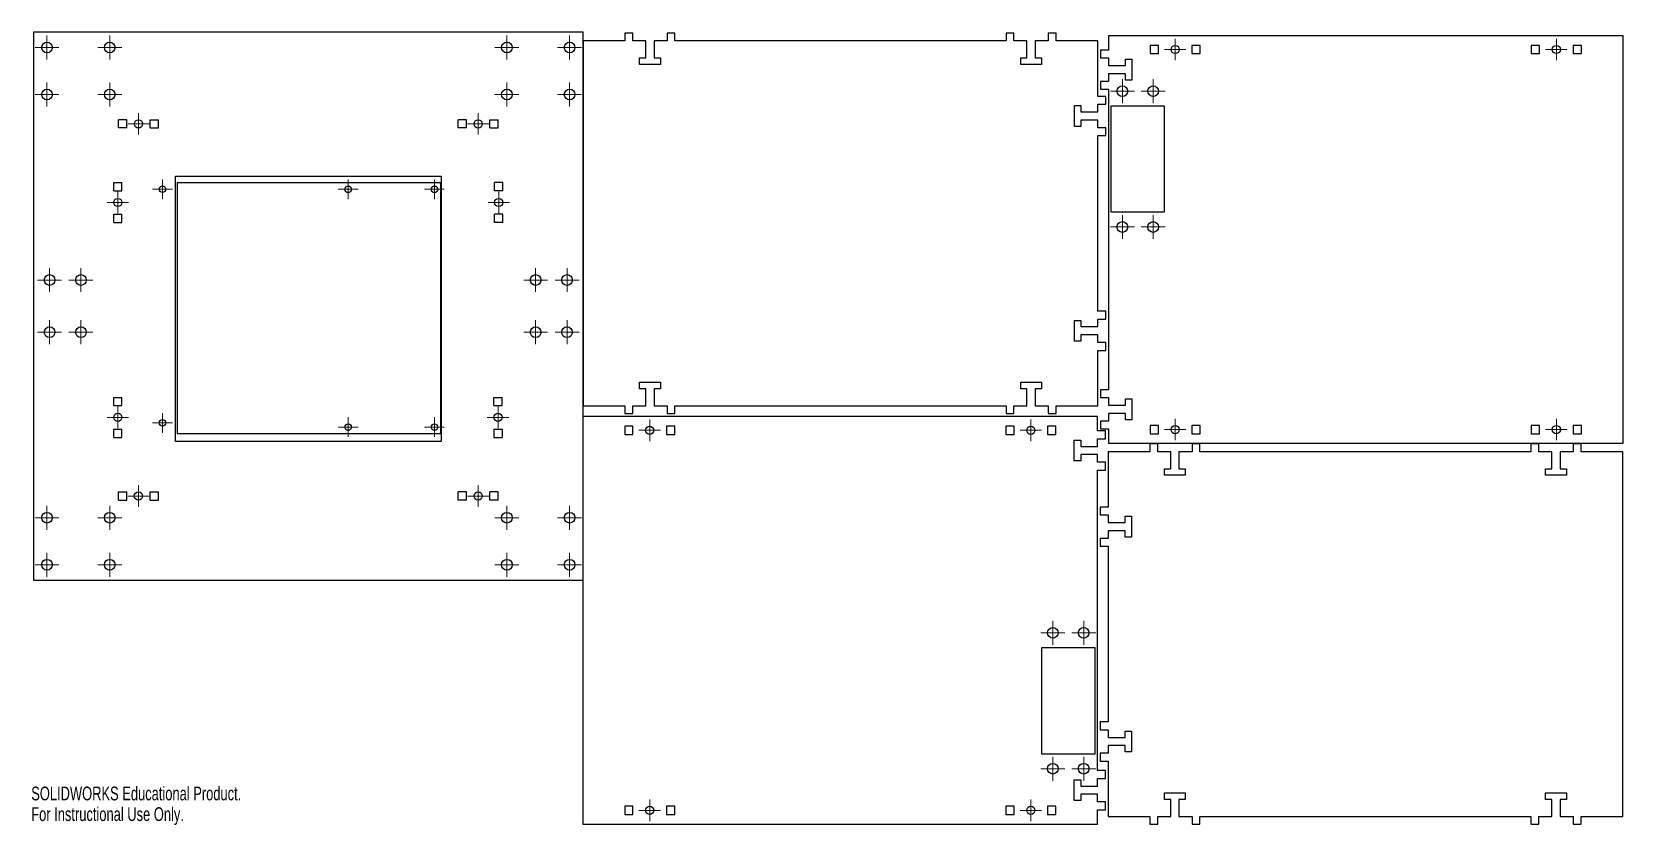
# Model space of a CAD drawing. Header units: millimetres. Extents: x 0 to 609, y 0 to 304.
import ezdxf

# ---------------------------------------------------------------- set-up
doc = ezdxf.new("R2010")
doc.units = ezdxf.units.MM
doc.styles.add('SLDTEXTSTYLE0', font='TXT', dxfattribs={"width": 0.7})

# ---------------------------------------------------------------- blocks, each defined once
blk = doc.blocks.new('SW_CENTERMARKSYMBOL_0')
at = {"color": 0, "linetype": 'Continuous', "lineweight": 18}
for p, q in [((-2.54, 0), (-3.79, 0)), ((0, 0), (-2.54, 0)), ((0, 2.54), (0, 3.79)), ((0, 0), (0, 2.54)), ((0, 0), (0, -2.54)), ((0, 0), (2.54, 0)), ((2.54, 0), (3.79, 0)), ((0, -2.54), (0, -3.79))]:
    blk.add_line(p, q, dxfattribs=at)
blk = doc.blocks.new('SW_CENTERMARKSYMBOL_1')
at = {"color": 0, "linetype": 'Continuous', "lineweight": 18}
for p, q in [((-2.54, 0), (-3.79, 0)), ((0, 0), (-2.54, 0)), ((0, 2.54), (0, 3.79)), ((0, 0), (0, 2.54)), ((0, 0), (0, -2.54)), ((0, 0), (2.54, 0)), ((2.54, 0), (3.79, 0)), ((0, -2.54), (0, -3.79))]:
    blk.add_line(p, q, dxfattribs=at)
blk = doc.blocks.new('SW_CENTERMARKSYMBOL_2')
at = {"color": 0, "linetype": 'Continuous', "lineweight": 18}
for p, q in [((-2.54, 0), (-3.79, 0)), ((0, 0), (-2.54, 0)), ((0, 2.54), (0, 3.79)), ((0, 0), (0, 2.54)), ((0, 0), (0, -2.54)), ((0, 0), (2.54, 0)), ((2.54, 0), (3.79, 0)), ((0, -2.54), (0, -3.79))]:
    blk.add_line(p, q, dxfattribs=at)
blk = doc.blocks.new('SW_CENTERMARKSYMBOL_3')
at = {"color": 0, "linetype": 'Continuous', "lineweight": 18}
for p, q in [((-2.54, 0), (-3.79, 0)), ((0, 0), (-2.54, 0)), ((0, 2.54), (0, 3.79)), ((0, 0), (0, 2.54)), ((0, 0), (0, -2.54)), ((0, 0), (2.54, 0)), ((2.54, 0), (3.79, 0)), ((0, -2.54), (0, -3.79))]:
    blk.add_line(p, q, dxfattribs=at)
blk = doc.blocks.new('SW_CENTERMARKSYMBOL_4')
at = {"color": 0, "linetype": 'Continuous', "lineweight": 18}
for p, q in [((-2.54, 0), (-3.79, 0)), ((0, 0), (-2.54, 0)), ((0, 2.54), (0, 3.79)), ((0, 0), (0, 2.54)), ((0, 0), (0, -2.54)), ((0, 0), (2.54, 0)), ((2.54, 0), (3.79, 0)), ((0, -2.54), (0, -3.79))]:
    blk.add_line(p, q, dxfattribs=at)
blk = doc.blocks.new('SW_CENTERMARKSYMBOL_5')
at = {"color": 0, "linetype": 'Continuous', "lineweight": 18}
for p, q in [((-2.54, 0), (-3.79, 0)), ((0, 0), (-2.54, 0)), ((0, 2.54), (0, 3.79)), ((0, 0), (0, 2.54)), ((0, 0), (0, -2.54)), ((0, 0), (2.54, 0)), ((2.54, 0), (3.79, 0)), ((0, -2.54), (0, -3.79))]:
    blk.add_line(p, q, dxfattribs=at)
blk = doc.blocks.new('SW_CENTERMARKSYMBOL_6')
at = {"color": 0, "linetype": 'Continuous', "lineweight": 18}
for p, q in [((-2.54, 0), (-3.79, 0)), ((0, 0), (-2.54, 0)), ((0, 2.54), (0, 3.79)), ((0, 0), (0, 2.54)), ((0, 0), (0, -2.54)), ((0, 0), (2.54, 0)), ((2.54, 0), (3.79, 0)), ((0, -2.54), (0, -3.79))]:
    blk.add_line(p, q, dxfattribs=at)
blk = doc.blocks.new('SW_CENTERMARKSYMBOL_7')
at = {"color": 0, "linetype": 'Continuous', "lineweight": 18}
for p, q in [((-2.54, 0), (-3.79, 0)), ((0, 0), (-2.54, 0)), ((0, 2.54), (0, 3.79)), ((0, 0), (0, 2.54)), ((0, 0), (0, -2.54)), ((0, 0), (2.54, 0)), ((2.54, 0), (3.79, 0)), ((0, -2.54), (0, -3.79))]:
    blk.add_line(p, q, dxfattribs=at)
blk = doc.blocks.new('SW_CENTERMARKSYMBOL_8')
at = {"color": 0, "linetype": 'Continuous', "lineweight": 18}
for p, q in [((-2.54, 0), (-4.59, 0)), ((0, 0), (-2.54, 0)), ((0, 2.54), (0, 4.59)), ((0, 0), (0, 2.54)), ((0, 0), (0, -2.54)), ((0, 0), (2.54, 0)), ((2.54, 0), (4.59, 0)), ((0, -2.54), (0, -4.59))]:
    blk.add_line(p, q, dxfattribs=at)
blk = doc.blocks.new('SW_CENTERMARKSYMBOL_9')
at = {"color": 0, "linetype": 'Continuous', "lineweight": 18}
for p, q in [((-2.54, 0), (-3.79, 0)), ((0, 0), (-2.54, 0)), ((0, 2.54), (0, 3.79)), ((0, 0), (0, 2.54)), ((0, 0), (0, -2.54)), ((0, 0), (2.54, 0)), ((2.54, 0), (3.79, 0)), ((0, -2.54), (0, -3.79))]:
    blk.add_line(p, q, dxfattribs=at)
blk = doc.blocks.new('SW_CENTERMARKSYMBOL_10')
at = {"color": 0, "linetype": 'Continuous', "lineweight": 18}
for p, q in [((-2.54, 0), (-3.79, 0)), ((0, 0), (-2.54, 0)), ((0, 2.54), (0, 3.79)), ((0, 0), (0, 2.54)), ((0, 0), (0, -2.54)), ((0, 0), (2.54, 0)), ((2.54, 0), (3.79, 0)), ((0, -2.54), (0, -3.79))]:
    blk.add_line(p, q, dxfattribs=at)
blk = doc.blocks.new('SW_CENTERMARKSYMBOL_11')
at = {"color": 0, "linetype": 'Continuous', "lineweight": 18}
for p, q in [((-2.54, 0), (-4.115, 0)), ((0, 0), (-2.54, 0)), ((0, 2.54), (0, 4.115)), ((0, 0), (0, 2.54)), ((0, 0), (0, -2.54)), ((0, 0), (2.54, 0)), ((2.54, 0), (4.115, 0)), ((0, -2.54), (0, -4.115))]:
    blk.add_line(p, q, dxfattribs=at)
blk = doc.blocks.new('SW_CENTERMARKSYMBOL_12')
at = {"color": 0, "linetype": 'Continuous', "lineweight": 18}
for p, q in [((-2.54, 0), (-4.115, 0)), ((0, 0), (-2.54, 0)), ((0, 2.54), (0, 4.115)), ((0, 0), (0, 2.54)), ((0, 0), (0, -2.54)), ((0, 0), (2.54, 0)), ((2.54, 0), (4.115, 0)), ((0, -2.54), (0, -4.115))]:
    blk.add_line(p, q, dxfattribs=at)
blk = doc.blocks.new('SW_CENTERMARKSYMBOL_13')
at = {"color": 0, "linetype": 'Continuous', "lineweight": 18}
for p, q in [((-2.54, 0), (-4.59, 0)), ((0, 0), (-2.54, 0)), ((0, 2.54), (0, 4.59)), ((0, 0), (0, 2.54)), ((0, 0), (0, -2.54)), ((0, 0), (2.54, 0)), ((2.54, 0), (4.59, 0)), ((0, -2.54), (0, -4.59))]:
    blk.add_line(p, q, dxfattribs=at)
blk = doc.blocks.new('SW_CENTERMARKSYMBOL_14')
at = {"color": 0, "linetype": 'Continuous', "lineweight": 18}
for p, q in [((-2.54, 0), (-4.115, 0)), ((0, 0), (-2.54, 0)), ((0, 2.54), (0, 4.115)), ((0, 0), (0, 2.54)), ((0, 0), (0, -2.54)), ((0, 0), (2.54, 0)), ((2.54, 0), (4.115, 0)), ((0, -2.54), (0, -4.115))]:
    blk.add_line(p, q, dxfattribs=at)
blk = doc.blocks.new('SW_CENTERMARKSYMBOL_15')
at = {"color": 0, "linetype": 'Continuous', "lineweight": 18}
for p, q in [((-2.54, 0), (-4.59, 0)), ((0, 0), (-2.54, 0)), ((0, 2.54), (0, 4.59)), ((0, 0), (0, 2.54)), ((0, 0), (0, -2.54)), ((0, 0), (2.54, 0)), ((2.54, 0), (4.59, 0)), ((0, -2.54), (0, -4.59))]:
    blk.add_line(p, q, dxfattribs=at)
blk = doc.blocks.new('SW_CENTERMARKSYMBOL_16')
at = {"color": 0, "linetype": 'Continuous', "lineweight": 18}
for p, q in [((-2.54, 0), (-4.59, 0)), ((0, 0), (-2.54, 0)), ((0, 2.54), (0, 4.59)), ((0, 0), (0, 2.54)), ((0, 0), (0, -2.54)), ((0, 0), (2.54, 0)), ((2.54, 0), (4.59, 0)), ((0, -2.54), (0, -4.59))]:
    blk.add_line(p, q, dxfattribs=at)
blk = doc.blocks.new('SW_CENTERMARKSYMBOL_17')
at = {"color": 0, "linetype": 'Continuous', "lineweight": 18}
for p, q in [((-2.54, 0), (-4.59, 0)), ((0, 0), (-2.54, 0)), ((0, 2.54), (0, 4.59)), ((0, 0), (0, 2.54)), ((0, 0), (0, -2.54)), ((0, 0), (2.54, 0)), ((2.54, 0), (4.59, 0)), ((0, -2.54), (0, -4.59))]:
    blk.add_line(p, q, dxfattribs=at)
blk = doc.blocks.new('SW_CENTERMARKSYMBOL_18')
at = {"color": 0, "linetype": 'Continuous', "lineweight": 18}
for p, q in [((-2.54, 0), (-4.115, 0)), ((0, 0), (-2.54, 0)), ((0, 2.54), (0, 4.115)), ((0, 0), (0, 2.54)), ((0, 0), (0, -2.54)), ((0, 0), (2.54, 0)), ((2.54, 0), (4.115, 0)), ((0, -2.54), (0, -4.115))]:
    blk.add_line(p, q, dxfattribs=at)
blk = doc.blocks.new('SW_CENTERMARKSYMBOL_19')
at = {"color": 0, "linetype": 'Continuous', "lineweight": 18}
for p, q in [((-2.54, 0), (-4.59, 0)), ((0, 0), (-2.54, 0)), ((0, 2.54), (0, 4.59)), ((0, 0), (0, 2.54)), ((0, 0), (0, -2.54)), ((0, 0), (2.54, 0)), ((2.54, 0), (4.59, 0)), ((0, -2.54), (0, -4.59))]:
    blk.add_line(p, q, dxfattribs=at)
blk = doc.blocks.new('SW_CENTERMARKSYMBOL_20')
at = {"color": 0, "linetype": 'Continuous', "lineweight": 18}
for p, q in [((-2.54, 0), (-4.59, 0)), ((0, 0), (-2.54, 0)), ((0, 2.54), (0, 4.59)), ((0, 0), (0, 2.54)), ((0, 0), (0, -2.54)), ((0, 0), (2.54, 0)), ((2.54, 0), (4.59, 0)), ((0, -2.54), (0, -4.59))]:
    blk.add_line(p, q, dxfattribs=at)
blk = doc.blocks.new('SW_CENTERMARKSYMBOL_21')
at = {"color": 0, "linetype": 'Continuous', "lineweight": 18}
for p, q in [((-2.54, 0), (-4.59, 0)), ((0, 0), (-2.54, 0)), ((0, 2.54), (0, 4.59)), ((0, 0), (0, 2.54)), ((0, 0), (0, -2.54)), ((0, 0), (2.54, 0)), ((2.54, 0), (4.59, 0)), ((0, -2.54), (0, -4.59))]:
    blk.add_line(p, q, dxfattribs=at)
blk = doc.blocks.new('SW_CENTERMARKSYMBOL_22')
at = {"color": 0, "linetype": 'Continuous', "lineweight": 18}
for p, q in [((-2.54, 0), (-4.59, 0)), ((0, 0), (-2.54, 0)), ((0, 2.54), (0, 4.59)), ((0, 0), (0, 2.54)), ((0, 0), (0, -2.54)), ((0, 0), (2.54, 0)), ((2.54, 0), (4.59, 0)), ((0, -2.54), (0, -4.59))]:
    blk.add_line(p, q, dxfattribs=at)
blk = doc.blocks.new('SW_CENTERMARKSYMBOL_23')
at = {"color": 0, "linetype": 'Continuous', "lineweight": 18}
for p, q in [((-2.54, 0), (-4.59, 0)), ((0, 0), (-2.54, 0)), ((0, 2.54), (0, 4.59)), ((0, 0), (0, 2.54)), ((0, 0), (0, -2.54)), ((0, 0), (2.54, 0)), ((2.54, 0), (4.59, 0)), ((0, -2.54), (0, -4.59))]:
    blk.add_line(p, q, dxfattribs=at)
blk = doc.blocks.new('SW_CENTERMARKSYMBOL_24')
at = {"color": 0, "linetype": 'Continuous', "lineweight": 18}
for p, q in [((-2.54, 0), (-4.59, 0)), ((0, 0), (-2.54, 0)), ((0, 2.54), (0, 4.59)), ((0, 0), (0, 2.54)), ((0, 0), (0, -2.54)), ((0, 0), (2.54, 0)), ((2.54, 0), (4.59, 0)), ((0, -2.54), (0, -4.59))]:
    blk.add_line(p, q, dxfattribs=at)
blk = doc.blocks.new('SW_CENTERMARKSYMBOL_25')
at = {"color": 0, "linetype": 'Continuous', "lineweight": 18}
for p, q in [((-2.54, 0), (-4.115, 0)), ((0, 0), (-2.54, 0)), ((0, 2.54), (0, 4.115)), ((0, 0), (0, 2.54)), ((0, 0), (0, -2.54)), ((0, 0), (2.54, 0)), ((2.54, 0), (4.115, 0)), ((0, -2.54), (0, -4.115))]:
    blk.add_line(p, q, dxfattribs=at)
blk = doc.blocks.new('SW_CENTERMARKSYMBOL_26')
at = {"color": 0, "linetype": 'Continuous', "lineweight": 18}
for p, q in [((-2.54, 0), (-4.59, 0)), ((0, 0), (-2.54, 0)), ((0, 2.54), (0, 4.59)), ((0, 0), (0, 2.54)), ((0, 0), (0, -2.54)), ((0, 0), (2.54, 0)), ((2.54, 0), (4.59, 0)), ((0, -2.54), (0, -4.59))]:
    blk.add_line(p, q, dxfattribs=at)
blk = doc.blocks.new('SW_CENTERMARKSYMBOL_27')
at = {"color": 0, "linetype": 'Continuous', "lineweight": 18}
for p, q in [((-2.54, 0), (-4.59, 0)), ((0, 0), (-2.54, 0)), ((0, 2.54), (0, 4.59)), ((0, 0), (0, 2.54)), ((0, 0), (0, -2.54)), ((0, 0), (2.54, 0)), ((2.54, 0), (4.59, 0)), ((0, -2.54), (0, -4.59))]:
    blk.add_line(p, q, dxfattribs=at)
blk = doc.blocks.new('SW_CENTERMARKSYMBOL_28')
at = {"color": 0, "linetype": 'Continuous', "lineweight": 18}
for p, q in [((-2.54, 0), (-4.115, 0)), ((0, 0), (-2.54, 0)), ((0, 2.54), (0, 4.115)), ((0, 0), (0, 2.54)), ((0, 0), (0, -2.54)), ((0, 0), (2.54, 0)), ((2.54, 0), (4.115, 0)), ((0, -2.54), (0, -4.115))]:
    blk.add_line(p, q, dxfattribs=at)
blk = doc.blocks.new('SW_CENTERMARKSYMBOL_29')
at = {"color": 0, "linetype": 'Continuous', "lineweight": 18}
for p, q in [((-2.54, 0), (-4.59, 0)), ((0, 0), (-2.54, 0)), ((0, 2.54), (0, 4.59)), ((0, 0), (0, 2.54)), ((0, 0), (0, -2.54)), ((0, 0), (2.54, 0)), ((2.54, 0), (4.59, 0)), ((0, -2.54), (0, -4.59))]:
    blk.add_line(p, q, dxfattribs=at)
blk = doc.blocks.new('SW_CENTERMARKSYMBOL_30')
at = {"color": 0, "linetype": 'Continuous', "lineweight": 18}
for p, q in [((-2.54, 0), (-4.59, 0)), ((0, 0), (-2.54, 0)), ((0, 2.54), (0, 4.59)), ((0, 0), (0, 2.54)), ((0, 0), (0, -2.54)), ((0, 0), (2.54, 0)), ((2.54, 0), (4.59, 0)), ((0, -2.54), (0, -4.59))]:
    blk.add_line(p, q, dxfattribs=at)
blk = doc.blocks.new('SW_CENTERMARKSYMBOL_31')
at = {"color": 0, "linetype": 'Continuous', "lineweight": 18}
for p, q in [((-2.54, 0), (-4.59, 0)), ((0, 0), (-2.54, 0)), ((0, 2.54), (0, 4.59)), ((0, 0), (0, 2.54)), ((0, 0), (0, -2.54)), ((0, 0), (2.54, 0)), ((2.54, 0), (4.59, 0)), ((0, -2.54), (0, -4.59))]:
    blk.add_line(p, q, dxfattribs=at)
blk = doc.blocks.new('SW_CENTERMARKSYMBOL_32')
at = {"color": 0, "linetype": 'Continuous', "lineweight": 18}
for p, q in [((-2.54, 0), (-4.59, 0)), ((0, 0), (-2.54, 0)), ((0, 2.54), (0, 4.59)), ((0, 0), (0, 2.54)), ((0, 0), (0, -2.54)), ((0, 0), (2.54, 0)), ((2.54, 0), (4.59, 0)), ((0, -2.54), (0, -4.59))]:
    blk.add_line(p, q, dxfattribs=at)
blk = doc.blocks.new('SW_CENTERMARKSYMBOL_33')
at = {"color": 0, "linetype": 'Continuous', "lineweight": 18}
for p, q in [((-2.54, 0), (-4.115, 0)), ((0, 0), (-2.54, 0)), ((0, 2.54), (0, 4.115)), ((0, 0), (0, 2.54)), ((0, 0), (0, -2.54)), ((0, 0), (2.54, 0)), ((2.54, 0), (4.115, 0)), ((0, -2.54), (0, -4.115))]:
    blk.add_line(p, q, dxfattribs=at)
blk = doc.blocks.new('SW_CENTERMARKSYMBOL_34')
at = {"color": 0, "linetype": 'Continuous', "lineweight": 18}
for p, q in [((-2.54, 0), (-4.115, 0)), ((0, 0), (-2.54, 0)), ((0, 2.54), (0, 4.115)), ((0, 0), (0, 2.54)), ((0, 0), (0, -2.54)), ((0, 0), (2.54, 0)), ((2.54, 0), (4.115, 0)), ((0, -2.54), (0, -4.115))]:
    blk.add_line(p, q, dxfattribs=at)
blk = doc.blocks.new('SW_CENTERMARKSYMBOL_35')
at = {"color": 0, "linetype": 'Continuous', "lineweight": 18}
for p, q in [((-2.54, 0), (-4.59, 0)), ((0, 0), (-2.54, 0)), ((0, 2.54), (0, 4.59)), ((0, 0), (0, 2.54)), ((0, 0), (0, -2.54)), ((0, 0), (2.54, 0)), ((2.54, 0), (4.59, 0)), ((0, -2.54), (0, -4.59))]:
    blk.add_line(p, q, dxfattribs=at)
blk = doc.blocks.new('SW_CENTERMARKSYMBOL_36')
at = {"color": 0, "linetype": 'Continuous', "lineweight": 18}
for p, q in [((-2.54, 0), (-4.59, 0)), ((0, 0), (-2.54, 0)), ((0, 2.54), (0, 4.59)), ((0, 0), (0, 2.54)), ((0, 0), (0, -2.54)), ((0, 0), (2.54, 0)), ((2.54, 0), (4.59, 0)), ((0, -2.54), (0, -4.59))]:
    blk.add_line(p, q, dxfattribs=at)
blk = doc.blocks.new('SW_CENTERMARKSYMBOL_37')
at = {"color": 0, "linetype": 'Continuous', "lineweight": 18}
for p, q in [((-2.54, 0), (-4.59, 0)), ((0, 0), (-2.54, 0)), ((0, 2.54), (0, 4.59)), ((0, 0), (0, 2.54)), ((0, 0), (0, -2.54)), ((0, 0), (2.54, 0)), ((2.54, 0), (4.59, 0)), ((0, -2.54), (0, -4.59))]:
    blk.add_line(p, q, dxfattribs=at)
blk = doc.blocks.new('SW_CENTERMARKSYMBOL_38')
at = {"color": 0, "linetype": 'Continuous', "lineweight": 18}
for p, q in [((-2.54, 0), (-4.59, 0)), ((0, 0), (-2.54, 0)), ((0, 2.54), (0, 4.59)), ((0, 0), (0, 2.54)), ((0, 0), (0, -2.54)), ((0, 0), (2.54, 0)), ((2.54, 0), (4.59, 0)), ((0, -2.54), (0, -4.59))]:
    blk.add_line(p, q, dxfattribs=at)
blk = doc.blocks.new('SW_CENTERMARKSYMBOL_39')
at = {"color": 0, "linetype": 'Continuous', "lineweight": 18}
for p, q in [((-2.54, 0), (-4.59, 0)), ((0, 0), (-2.54, 0)), ((0, 2.54), (0, 4.59)), ((0, 0), (0, 2.54)), ((0, 0), (0, -2.54)), ((0, 0), (2.54, 0)), ((2.54, 0), (4.59, 0)), ((0, -2.54), (0, -4.59))]:
    blk.add_line(p, q, dxfattribs=at)
blk = doc.blocks.new('SW_CENTERMARKSYMBOL_40')
at = {"color": 0, "linetype": 'Continuous', "lineweight": 18}
for p, q in [((-2.54, 0), (-4.59, 0)), ((0, 0), (-2.54, 0)), ((0, 2.54), (0, 4.59)), ((0, 0), (0, 2.54)), ((0, 0), (0, -2.54)), ((0, 0), (2.54, 0)), ((2.54, 0), (4.59, 0)), ((0, -2.54), (0, -4.59))]:
    blk.add_line(p, q, dxfattribs=at)
blk = doc.blocks.new('SW_CENTERMARKSYMBOL_41')
at = {"color": 0, "linetype": 'Continuous', "lineweight": 18}
for p, q in [((-2.54, 0), (-4.59, 0)), ((0, 0), (-2.54, 0)), ((0, 2.54), (0, 4.59)), ((0, 0), (0, 2.54)), ((0, 0), (0, -2.54)), ((0, 0), (2.54, 0)), ((2.54, 0), (4.59, 0)), ((0, -2.54), (0, -4.59))]:
    blk.add_line(p, q, dxfattribs=at)
blk = doc.blocks.new('SW_CENTERMARKSYMBOL_42')
at = {"color": 0, "linetype": 'Continuous', "lineweight": 18}
for p, q in [((-2.54, 0), (-4.115, 0)), ((0, 0), (-2.54, 0)), ((0, 2.54), (0, 4.115)), ((0, 0), (0, 2.54)), ((0, 0), (0, -2.54)), ((0, 0), (2.54, 0)), ((2.54, 0), (4.115, 0)), ((0, -2.54), (0, -4.115))]:
    blk.add_line(p, q, dxfattribs=at)
blk = doc.blocks.new('SW_CENTERMARKSYMBOL_43')
at = {"color": 0, "linetype": 'Continuous', "lineweight": 18}
for p, q in [((-2.54, 0), (-4.115, 0)), ((0, 0), (-2.54, 0)), ((0, 2.54), (0, 4.115)), ((0, 0), (0, 2.54)), ((0, 0), (0, -2.54)), ((0, 0), (2.54, 0)), ((2.54, 0), (4.115, 0)), ((0, -2.54), (0, -4.115))]:
    blk.add_line(p, q, dxfattribs=at)
blk = doc.blocks.new('SW_CENTERMARKSYMBOL_44')
at = {"color": 0, "linetype": 'Continuous', "lineweight": 18}
for p, q in [((-2.54, 0), (-4.59, 0)), ((0, 0), (-2.54, 0)), ((0, 2.54), (0, 4.59)), ((0, 0), (0, 2.54)), ((0, 0), (0, -2.54)), ((0, 0), (2.54, 0)), ((2.54, 0), (4.59, 0)), ((0, -2.54), (0, -4.59))]:
    blk.add_line(p, q, dxfattribs=at)
blk = doc.blocks.new('SW_CENTERMARKSYMBOL_45')
at = {"color": 0, "linetype": 'Continuous', "lineweight": 18}
for p, q in [((-2.54, 0), (-4.59, 0)), ((0, 0), (-2.54, 0)), ((0, 2.54), (0, 4.59)), ((0, 0), (0, 2.54)), ((0, 0), (0, -2.54)), ((0, 0), (2.54, 0)), ((2.54, 0), (4.59, 0)), ((0, -2.54), (0, -4.59))]:
    blk.add_line(p, q, dxfattribs=at)
blk = doc.blocks.new('SW_CENTERMARKSYMBOL_46')
at = {"color": 0, "linetype": 'Continuous', "lineweight": 18}
for p, q in [((-2.54, 0), (-4.59, 0)), ((0, 0), (-2.54, 0)), ((0, 2.54), (0, 4.59)), ((0, 0), (0, 2.54)), ((0, 0), (0, -2.54)), ((0, 0), (2.54, 0)), ((2.54, 0), (4.59, 0)), ((0, -2.54), (0, -4.59))]:
    blk.add_line(p, q, dxfattribs=at)
blk = doc.blocks.new('SW_CENTERMARKSYMBOL_47')
at = {"color": 0, "linetype": 'Continuous', "lineweight": 18}
for p, q in [((-2.54, 0), (-4.59, 0)), ((0, 0), (-2.54, 0)), ((0, 2.54), (0, 4.59)), ((0, 0), (0, 2.54)), ((0, 0), (0, -2.54)), ((0, 0), (2.54, 0)), ((2.54, 0), (4.59, 0)), ((0, -2.54), (0, -4.59))]:
    blk.add_line(p, q, dxfattribs=at)
blk = doc.blocks.new('SW_CENTERMARKSYMBOL_48')
at = {"color": 0, "linetype": 'Continuous', "lineweight": 18}
for p, q in [((-2.54, 0), (-4.115, 0)), ((0, 0), (-2.54, 0)), ((0, 2.54), (0, 4.115)), ((0, 0), (0, 2.54)), ((0, 0), (0, -2.54)), ((0, 0), (2.54, 0)), ((2.54, 0), (4.115, 0)), ((0, -2.54), (0, -4.115))]:
    blk.add_line(p, q, dxfattribs=at)
blk = doc.blocks.new('SW_CENTERMARKSYMBOL_49')
at = {"color": 0, "linetype": 'Continuous', "lineweight": 18}
for p, q in [((-2.54, 0), (-4.115, 0)), ((0, 0), (-2.54, 0)), ((0, 2.54), (0, 4.115)), ((0, 0), (0, 2.54)), ((0, 0), (0, -2.54)), ((0, 0), (2.54, 0)), ((2.54, 0), (4.115, 0)), ((0, -2.54), (0, -4.115))]:
    blk.add_line(p, q, dxfattribs=at)
blk = doc.blocks.new('SW_CENTERMARKSYMBOL_50')
at = {"color": 0, "linetype": 'Continuous', "lineweight": 18}
for p, q in [((-2.54, 0), (-4.115, 0)), ((0, 0), (-2.54, 0)), ((0, 2.54), (0, 4.115)), ((0, 0), (0, 2.54)), ((0, 0), (2.54, 0)), ((0, 0), (0, -2.54)), ((2.54, 0), (4.115, 0)), ((0, -2.54), (0, -4.115))]:
    blk.add_line(p, q, dxfattribs=at)
blk = doc.blocks.new('SW_CENTERMARKSYMBOL_51')
at = {"color": 0, "linetype": 'Continuous', "lineweight": 18}
for p, q in [((-2.54, 0), (-4.115, 0)), ((0, 0), (-2.54, 0)), ((0, 2.54), (0, 4.115)), ((0, 0), (0, 2.54)), ((0, 0), (2.54, 0)), ((0, 0), (0, -2.54)), ((2.54, 0), (4.115, 0)), ((0, -2.54), (0, -4.115))]:
    blk.add_line(p, q, dxfattribs=at)
blk = doc.blocks.new('SW_CENTERMARKSYMBOL_52')
at = {"color": 0, "linetype": 'Continuous', "lineweight": 18}
for p, q in [((-2.54, 0), (-4.59, 0)), ((0, 0), (-2.54, 0)), ((0, 2.54), (0, 4.59)), ((0, 0), (0, 2.54)), ((0, 0), (2.54, 0)), ((0, 0), (0, -2.54)), ((2.54, 0), (4.59, 0)), ((0, -2.54), (0, -4.59))]:
    blk.add_line(p, q, dxfattribs=at)
blk = doc.blocks.new('SW_CENTERMARKSYMBOL_53')
at = {"color": 0, "linetype": 'Continuous', "lineweight": 18}
for p, q in [((-2.54, 0), (-4.59, 0)), ((0, 0), (-2.54, 0)), ((0, 2.54), (0, 4.59)), ((0, 0), (0, 2.54)), ((0, 0), (2.54, 0)), ((0, 0), (0, -2.54)), ((2.54, 0), (4.59, 0)), ((0, -2.54), (0, -4.59))]:
    blk.add_line(p, q, dxfattribs=at)
blk = doc.blocks.new('SW_CENTERMARKSYMBOL_54')
at = {"color": 0, "linetype": 'Continuous', "lineweight": 18}
for p, q in [((-2.54, 0), (-4.59, 0)), ((0, 0), (-2.54, 0)), ((0, 2.54), (0, 4.59)), ((0, 0), (0, 2.54)), ((0, 0), (2.54, 0)), ((0, 0), (0, -2.54)), ((2.54, 0), (4.59, 0)), ((0, -2.54), (0, -4.59))]:
    blk.add_line(p, q, dxfattribs=at)
blk = doc.blocks.new('SW_CENTERMARKSYMBOL_55')
at = {"color": 0, "linetype": 'Continuous', "lineweight": 18}
for p, q in [((-2.54, 0), (-4.59, 0)), ((0, 0), (-2.54, 0)), ((0, 2.54), (0, 4.59)), ((0, 0), (0, 2.54)), ((0, 0), (2.54, 0)), ((0, 0), (0, -2.54)), ((2.54, 0), (4.59, 0)), ((0, -2.54), (0, -4.59))]:
    blk.add_line(p, q, dxfattribs=at)
blk = doc.blocks.new('SW_CENTERMARKSYMBOL_56')
at = {"color": 0, "linetype": 'Continuous', "lineweight": 18}
for p, q in [((-2.54, 0), (-4.115, 0)), ((0, 0), (-2.54, 0)), ((0, 2.54), (0, 4.115)), ((0, 0), (0, 2.54)), ((0, 0), (2.54, 0)), ((0, 0), (0, -2.54)), ((2.54, 0), (4.115, 0)), ((0, -2.54), (0, -4.115))]:
    blk.add_line(p, q, dxfattribs=at)
blk = doc.blocks.new('SW_CENTERMARKSYMBOL_57')
at = {"color": 0, "linetype": 'Continuous', "lineweight": 18}
for p, q in [((-2.54, 0), (-4.115, 0)), ((0, 0), (-2.54, 0)), ((0, 2.54), (0, 4.115)), ((0, 0), (0, 2.54)), ((0, 0), (2.54, 0)), ((0, 0), (0, -2.54)), ((2.54, 0), (4.115, 0)), ((0, -2.54), (0, -4.115))]:
    blk.add_line(p, q, dxfattribs=at)

msp = doc.modelspace()

# ---------------------------------------------------------------- linework, layer by layer
at = {"color": 7, "linetype": 'Continuous', "lineweight": 25}
for p, q in [((1.03, 303.63), (211.03, 303.63)), ((1.03, 93.63), (1.03, 303.63)), ((211.03, 303.63), (211.03, 93.63)), ((227.2, 300.12), (211.2, 300.12)), ((211.2, 300.12), (211.2, 160.51)), ((230.2, 303.12), (227.2, 303.12)), ((227.2, 303.12), (227.2, 300.12)), ((230.2, 300.12), (230.2, 303.12)), ((235.2, 300.12), (230.2, 300.12)), ((235.2, 293.62), (235.2, 300.12)), ((243.35, 300.12), (238.35, 300.12)), ((238.35, 300.12), (238.35, 293.62)), ((246.35, 303.12), (243.35, 303.12)), ((243.35, 303.12), (243.35, 300.12)), ((246.35, 300.12), (246.35, 303.12)), ((373.05, 300.12), (246.35, 300.12)), ((376.05, 303.12), (373.05, 303.12)), ((373.05, 303.12), (373.05, 300.12)), ((376.05, 300.12), (376.05, 303.12)), ((381.05, 300.12), (376.05, 300.12)), ((381.05, 293.62), (381.05, 300.12)), ((389.2, 300.12), (384.2, 300.12)), ((384.2, 300.12), (384.2, 293.62)), ((392.2, 303.12), (389.2, 303.12)), ((389.2, 303.12), (389.2, 300.12)), ((392.2, 300.12), (392.2, 303.12)), ((408.2, 300.12), (392.2, 300.12)), ((408.2, 278.93), (408.2, 300.12)), ((609.19, 302.12), (412.19, 302.12)), ((412.19, 302.12), (412.19, 296.62)), ((431.34, 298.44), (428.19, 298.44)), ((428.19, 298.44), (428.19, 295.29)), ((431.34, 295.29), (431.34, 298.44)), ((447.34, 298.44), (444.19, 298.44)), ((444.19, 298.44), (444.19, 295.29)), ((447.34, 295.29), (447.34, 298.44)), ((574.04, 298.44), (574.04, 295.29)), ((577.19, 298.44), (574.04, 298.44)), ((577.19, 295.29), (577.19, 298.44)), ((590.04, 298.44), (590.04, 295.29)), ((593.19, 298.44), (590.04, 298.44)), ((593.19, 295.29), (593.19, 298.44)), ((609.19, 146.12), (609.19, 302.12)), ((232.78, 291.12), (232.78, 293.62)), ((232.78, 293.62), (235.2, 293.62)), ((238.35, 293.62), (240.78, 293.62)), ((240.78, 293.62), (240.78, 291.12)), ((378.63, 291.12), (378.63, 293.62)), ((378.63, 293.62), (381.05, 293.62)), ((384.2, 293.62), (386.63, 293.62)), ((386.63, 293.62), (386.63, 291.12)), ((412.19, 296.62), (409.19, 296.62)), ((409.19, 296.62), (409.19, 293.62)), ((409.19, 293.62), (412.19, 293.62)), ((412.19, 293.62), (412.19, 290.69)), ((418.69, 290.69), (418.69, 293.12)), ((418.69, 293.12), (421.19, 293.12)), ((421.19, 293.12), (421.19, 285.12)), ((428.19, 295.29), (431.34, 295.29)), ((444.19, 295.29), (447.34, 295.29)), ((574.04, 295.29), (577.19, 295.29)), ((590.04, 295.29), (593.19, 295.29)), ((240.78, 291.12), (232.78, 291.12)), ((386.63, 291.12), (378.63, 291.12)), ((412.19, 290.69), (418.69, 290.69)), ((418.69, 287.54), (412.19, 287.54)), ((412.19, 287.54), (412.19, 284.62)), ((418.69, 285.12), (418.69, 287.54)), ((412.19, 284.62), (409.19, 284.62)), ((409.19, 284.62), (409.19, 281.62)), ((409.19, 281.62), (412.19, 281.62)), ((412.19, 281.62), (412.19, 166.62)), ((421.19, 285.12), (418.69, 285.12)), ((399.2, 267.43), (399.2, 275.43)), ((399.2, 275.43), (401.7, 275.43)), ((401.7, 275.43), (401.7, 273.01)), ((411.2, 278.93), (408.2, 278.93)), ((408.2, 273.01), (408.2, 275.93)), ((408.2, 275.93), (411.2, 275.93)), ((411.2, 275.93), (411.2, 278.93)), ((433.69, 275.17), (413.19, 275.17)), ((413.19, 275.17), (413.19, 234.67)), ((433.69, 234.67), (433.69, 275.17)), ((33.38, 266.82), (33.38, 269.97)), ((36.53, 269.97), (33.38, 269.97)), ((36.53, 266.82), (36.53, 269.97)), ((45.53, 266.82), (45.53, 269.97)), ((45.53, 269.97), (48.68, 269.97)), ((48.68, 266.82), (48.68, 269.97)), ((163.38, 266.82), (163.38, 269.97)), ((166.53, 269.97), (163.38, 269.97)), ((166.53, 266.82), (166.53, 269.97)), ((175.53, 266.82), (175.53, 269.97)), ((175.53, 269.97), (178.68, 269.97)), ((178.68, 266.82), (178.68, 269.97)), ((401.7, 273.01), (408.2, 273.01)), ((408.2, 269.86), (401.7, 269.86)), ((401.7, 269.86), (401.7, 267.43)), ((408.2, 266.93), (408.2, 269.86)), ((36.53, 266.82), (33.38, 266.82)), ((45.53, 266.82), (48.68, 266.82)), ((166.53, 266.82), (163.38, 266.82)), ((175.53, 266.82), (178.68, 266.82)), ((401.7, 267.43), (399.2, 267.43)), ((411.2, 266.93), (408.2, 266.93)), ((408.2, 196.69), (408.2, 263.93)), ((408.2, 263.93), (411.2, 263.93)), ((411.2, 263.93), (411.2, 266.93)), ((31.58, 242.78), (31.58, 245.93)), ((31.58, 245.93), (34.73, 245.93)), ((34.73, 242.78), (34.73, 245.93)), ((55.23, 146.75), (55.23, 248.35)), ((55.23, 248.35), (156.83, 248.35)), ((156.78, 245.84), (55.78, 245.84)), ((55.78, 245.84), (55.78, 149.84)), ((156.78, 149.84), (156.78, 245.84)), ((156.83, 248.35), (156.83, 146.75)), ((177.34, 242.78), (177.34, 245.93)), ((180.49, 245.93), (177.34, 245.93)), ((180.49, 242.78), (180.49, 245.93)), ((31.58, 242.78), (34.73, 242.78)), ((180.49, 242.78), (177.34, 242.78)), ((31.58, 230.63), (31.58, 233.78)), ((31.58, 233.78), (34.73, 233.78)), ((34.73, 230.63), (34.73, 233.78)), ((177.34, 230.63), (177.34, 233.78)), ((180.49, 233.78), (177.34, 233.78)), ((180.49, 230.63), (180.49, 233.78)), ((413.19, 234.67), (433.69, 234.67)), ((31.58, 230.63), (34.73, 230.63)), ((180.49, 230.63), (177.34, 230.63)), ((411.2, 196.69), (408.2, 196.69)), ((411.2, 193.69), (411.2, 196.69)), ((399.2, 185.19), (399.2, 193.19)), ((399.2, 193.19), (401.7, 193.19)), ((401.7, 193.19), (401.7, 190.77)), ((401.7, 190.77), (408.2, 190.77)), ((408.2, 190.77), (408.2, 193.69)), ((408.2, 193.69), (411.2, 193.69)), ((401.7, 185.19), (399.2, 185.19)), ((408.2, 187.62), (401.7, 187.62)), ((401.7, 187.62), (401.7, 185.19)), ((408.2, 184.69), (408.2, 187.62)), ((411.2, 184.69), (408.2, 184.69)), ((411.2, 181.69), (411.2, 184.69)), ((408.2, 181.69), (411.2, 181.69)), ((408.2, 160.51), (408.2, 181.69)), ((232.78, 167.01), (232.78, 169.51)), ((232.78, 169.51), (240.78, 169.51)), ((235.2, 167.01), (232.78, 167.01)), ((235.2, 160.51), (235.2, 167.01)), ((240.78, 167.01), (238.35, 167.01)), ((238.35, 167.01), (238.35, 160.51)), ((240.78, 169.51), (240.78, 167.01)), ((378.63, 167.01), (378.63, 169.51)), ((378.63, 169.51), (386.63, 169.51)), ((381.05, 167.01), (378.63, 167.01)), ((381.05, 160.51), (381.05, 167.01)), ((386.63, 167.01), (384.2, 167.01)), ((384.2, 167.01), (384.2, 160.51)), ((386.63, 169.51), (386.63, 167.01)), ((412.19, 166.62), (409.19, 166.62)), ((409.19, 166.62), (409.19, 163.62)), ((31.58, 160.54), (31.58, 163.69)), ((31.58, 163.69), (34.73, 163.69)), ((31.58, 160.54), (34.73, 160.54)), ((34.73, 160.54), (34.73, 163.69)), ((177.06, 160.54), (177.06, 163.69)), ((177.06, 163.69), (180.21, 163.69)), ((177.06, 160.54), (180.21, 160.54)), ((180.21, 160.54), (180.21, 163.69)), ((211.2, 160.51), (227.2, 160.51)), ((227.2, 160.51), (227.2, 157.51)), ((230.2, 157.51), (230.2, 160.51)), ((230.2, 160.51), (235.2, 160.51)), ((238.35, 160.51), (243.35, 160.51)), ((243.35, 160.51), (243.35, 157.51)), ((246.35, 157.51), (246.35, 160.51)), ((246.35, 160.51), (373.05, 160.51)), ((373.05, 160.51), (373.05, 157.51)), ((376.05, 157.51), (376.05, 160.51)), ((376.05, 160.51), (381.05, 160.51)), ((384.2, 160.51), (389.2, 160.51)), ((389.2, 160.51), (389.2, 157.51)), ((392.2, 157.51), (392.2, 160.51)), ((392.2, 160.51), (408.2, 160.51)), ((409.19, 163.62), (412.19, 163.62)), ((412.19, 163.62), (412.19, 160.69)), ((412.19, 160.69), (418.69, 160.69)), ((418.69, 160.69), (418.69, 163.12)), ((418.69, 163.12), (421.19, 163.12)), ((421.19, 163.12), (421.19, 155.12)), ((408.09, 156.35), (211.09, 156.35)), ((211.09, 156.35), (211.09, 0.35)), ((227.09, 152.68), (227.09, 149.53)), ((230.24, 152.68), (227.09, 152.68)), ((227.2, 157.51), (230.2, 157.51)), ((230.24, 149.53), (230.24, 152.68)), ((243.09, 152.68), (243.09, 149.53)), ((246.24, 152.68), (243.09, 152.68)), ((243.35, 157.51), (246.35, 157.51)), ((246.24, 149.53), (246.24, 152.68)), ((372.94, 152.68), (372.94, 149.53)), ((376.09, 152.68), (372.94, 152.68)), ((373.05, 157.51), (376.05, 157.51)), ((376.09, 149.53), (376.09, 152.68)), ((388.94, 152.68), (388.94, 149.53)), ((392.09, 152.68), (388.94, 152.68)), ((389.2, 157.51), (392.2, 157.51)), ((392.09, 149.53), (392.09, 152.68)), ((408.09, 150.85), (408.09, 156.35)), ((412.19, 154.62), (409.19, 154.62)), ((409.19, 154.62), (409.19, 151.62)), ((418.69, 157.54), (412.19, 157.54)), ((412.19, 157.54), (412.19, 154.62)), ((418.69, 155.12), (418.69, 157.54)), ((421.19, 155.12), (418.69, 155.12)), ((428.19, 152.94), (428.19, 149.79)), ((431.34, 152.94), (428.19, 152.94)), ((431.34, 149.79), (431.34, 152.94)), ((447.34, 152.94), (444.19, 152.94)), ((444.19, 152.94), (444.19, 149.79)), ((447.34, 149.79), (447.34, 152.94)), ((577.19, 152.94), (574.04, 152.94)), ((574.04, 152.94), (574.04, 149.79)), ((577.19, 149.79), (577.19, 152.94)), ((593.19, 152.94), (590.04, 152.94)), ((590.04, 152.94), (590.04, 149.79)), ((593.19, 149.79), (593.19, 152.94)), ((31.58, 148.39), (31.58, 151.54)), ((31.58, 151.54), (34.73, 151.54)), ((31.58, 148.39), (34.73, 148.39)), ((34.73, 148.39), (34.73, 151.54)), ((156.83, 146.75), (55.23, 146.75)), ((55.78, 149.84), (156.78, 149.84)), ((177.06, 151.54), (177.06, 148.39)), ((177.06, 151.54), (180.21, 151.54)), ((177.06, 148.39), (180.21, 148.39)), ((180.21, 151.54), (180.21, 148.39)), ((227.09, 149.53), (230.24, 149.53)), ((243.09, 149.53), (246.24, 149.53)), ((372.94, 149.53), (376.09, 149.53)), ((388.94, 149.53), (392.09, 149.53)), ((399.09, 139.35), (399.09, 147.35)), ((399.09, 147.35), (401.59, 147.35)), ((401.59, 147.35), (401.59, 144.93)), ((411.09, 150.85), (408.09, 150.85)), ((408.09, 144.93), (408.09, 147.85)), ((408.09, 147.85), (411.09, 147.85)), ((409.19, 151.62), (412.19, 151.62)), ((411.09, 147.85), (411.09, 150.85)), ((412.19, 151.62), (412.19, 146.12)), ((428.19, 149.79), (431.34, 149.79)), ((444.19, 149.79), (447.34, 149.79)), ((574.04, 149.79), (577.19, 149.79)), ((590.04, 149.79), (593.19, 149.79)), ((401.59, 144.93), (408.09, 144.93)), ((408.09, 141.78), (401.59, 141.78)), ((401.59, 141.78), (401.59, 139.35)), ((408.09, 138.85), (408.09, 141.78)), ((428.07, 142.88), (412.07, 142.88)), ((412.07, 142.88), (412.07, 121.69)), ((412.19, 146.12), (609.19, 146.12)), ((431.06, 145.88), (428.07, 145.88)), ((428.07, 145.88), (428.07, 142.88)), ((431.06, 142.88), (431.06, 145.88)), ((436.07, 142.88), (431.06, 142.88)), ((436.07, 136.38), (436.07, 142.88)), ((444.22, 142.88), (439.21, 142.88)), ((439.21, 142.88), (439.21, 136.38)), ((447.21, 145.88), (444.22, 145.88)), ((444.22, 145.88), (444.22, 142.88)), ((447.21, 142.88), (447.21, 145.88)), ((573.92, 142.88), (447.21, 142.88)), ((576.91, 145.88), (573.92, 145.88)), ((573.92, 145.88), (573.92, 142.88)), ((576.91, 142.88), (576.91, 145.88)), ((581.92, 142.88), (576.91, 142.88)), ((581.92, 136.38), (581.92, 142.88)), ((590.07, 142.88), (585.06, 142.88)), ((585.06, 142.88), (585.06, 136.38)), ((593.06, 145.88), (590.07, 145.88)), ((590.07, 145.88), (590.07, 142.88)), ((593.06, 142.88), (593.06, 145.88)), ((609.06, 142.88), (593.06, 142.88)), ((609.06, 3.27), (609.06, 142.88)), ((401.59, 139.35), (399.09, 139.35)), ((411.09, 138.85), (408.09, 138.85)), ((408.09, 20.85), (408.09, 135.85)), ((408.09, 135.85), (411.09, 135.85)), ((411.09, 135.85), (411.09, 138.85)), ((433.64, 133.88), (433.64, 136.38)), ((433.64, 136.38), (436.07, 136.38)), ((439.21, 136.38), (441.64, 136.38)), ((441.64, 136.38), (441.64, 133.88)), ((579.49, 133.88), (579.49, 136.38)), ((579.49, 136.38), (581.92, 136.38)), ((585.06, 136.38), (587.49, 136.38)), ((587.49, 136.38), (587.49, 133.88)), ((441.64, 133.88), (433.64, 133.88)), ((587.49, 133.88), (579.49, 133.88)), ((33.38, 124.36), (33.38, 127.51)), ((33.38, 127.51), (36.53, 127.51)), ((33.38, 124.36), (36.53, 124.36)), ((36.53, 124.36), (36.53, 127.51)), ((45.53, 124.36), (45.53, 127.51)), ((45.53, 127.51), (48.68, 127.51)), ((45.53, 124.36), (48.68, 124.36)), ((48.68, 124.36), (48.68, 127.51)), ((163.38, 124.36), (163.38, 127.51)), ((166.53, 127.51), (163.38, 127.51)), ((166.53, 124.36), (163.38, 124.36)), ((166.53, 124.36), (166.53, 127.51)), ((175.53, 124.36), (175.53, 127.51)), ((178.68, 127.51), (175.53, 127.51)), ((178.68, 124.36), (175.53, 124.36)), ((178.68, 124.36), (178.68, 127.51)), ((412.07, 121.69), (409.07, 121.69)), ((409.07, 121.69), (409.07, 118.69)), ((409.07, 118.69), (412.07, 118.69)), ((412.07, 118.69), (412.07, 115.77)), ((412.07, 115.77), (418.57, 115.77)), ((418.57, 115.77), (418.57, 118.19)), ((418.57, 118.19), (421.07, 118.19)), ((421.07, 118.19), (421.07, 110.19)), ((412.07, 109.69), (409.07, 109.69)), ((409.07, 109.69), (409.07, 106.69)), ((418.57, 112.62), (412.07, 112.62)), ((412.07, 112.62), (412.07, 109.69)), ((418.57, 110.19), (418.57, 112.62)), ((421.07, 110.19), (418.57, 110.19)), ((409.07, 106.69), (412.07, 106.69)), ((412.07, 106.69), (412.07, 39.45)), ((211.03, 93.63), (1.03, 93.63)), ((407.09, 67.8), (386.59, 67.8)), ((386.59, 67.8), (386.59, 27.3)), ((407.09, 27.3), (407.09, 67.8)), ((412.07, 39.45), (409.07, 39.45)), ((409.07, 39.45), (409.07, 36.45)), ((409.07, 36.45), (412.07, 36.45)), ((412.07, 36.45), (412.07, 33.53)), ((412.07, 33.53), (418.57, 33.53)), ((418.57, 33.53), (418.57, 35.95)), ((418.57, 35.95), (421.07, 35.95)), ((421.07, 35.95), (421.07, 27.95)), ((386.59, 27.3), (407.09, 27.3)), ((412.07, 27.45), (409.07, 27.45)), ((409.07, 27.45), (409.07, 24.45)), ((409.07, 24.45), (412.07, 24.45)), ((418.57, 30.38), (412.07, 30.38)), ((412.07, 30.38), (412.07, 27.45)), ((412.07, 24.45), (412.07, 3.27)), ((418.57, 27.95), (418.57, 30.38)), ((421.07, 27.95), (418.57, 27.95)), ((411.09, 20.85), (408.09, 20.85)), ((411.09, 17.85), (411.09, 20.85)), ((399.09, 9.35), (399.09, 17.35)), ((399.09, 17.35), (401.59, 17.35)), ((401.59, 17.35), (401.59, 14.93)), ((401.59, 14.93), (408.09, 14.93)), ((408.09, 14.93), (408.09, 17.85)), ((408.09, 17.85), (411.09, 17.85)), ((433.64, 9.77), (433.64, 12.27)), ((433.64, 12.27), (441.64, 12.27)), ((441.64, 12.27), (441.64, 9.77)), ((579.49, 9.77), (579.49, 12.27)), ((579.49, 12.27), (587.49, 12.27)), ((587.49, 12.27), (587.49, 9.77)), ((230.24, 7.18), (227.09, 7.18)), ((227.09, 7.18), (227.09, 4.03)), ((230.24, 4.03), (230.24, 7.18)), ((246.24, 7.18), (243.09, 7.18)), ((243.09, 7.18), (243.09, 4.03)), ((246.24, 4.03), (246.24, 7.18)), ((372.94, 7.18), (372.94, 4.03)), ((376.09, 7.18), (372.94, 7.18)), ((376.09, 4.03), (376.09, 7.18)), ((388.94, 7.18), (388.94, 4.03)), ((392.09, 7.18), (388.94, 7.18)), ((392.09, 4.03), (392.09, 7.18)), ((401.59, 9.35), (399.09, 9.35)), ((408.09, 11.78), (401.59, 11.78)), ((401.59, 11.78), (401.59, 9.35)), ((408.09, 8.85), (408.09, 11.78)), ((411.09, 8.85), (408.09, 8.85)), ((411.09, 5.85), (411.09, 8.85)), ((436.07, 9.77), (433.64, 9.77)), ((436.07, 3.27), (436.07, 9.77)), ((441.64, 9.77), (439.21, 9.77)), ((439.21, 9.77), (439.21, 3.27)), ((581.92, 9.77), (579.49, 9.77)), ((581.92, 3.27), (581.92, 9.77)), ((587.49, 9.77), (585.06, 9.77)), ((585.06, 9.77), (585.06, 3.27)), ((211.09, 0.35), (408.09, 0.35)), ((227.09, 4.03), (230.24, 4.03)), ((243.09, 4.03), (246.24, 4.03)), ((372.94, 4.03), (376.09, 4.03)), ((388.94, 4.03), (392.09, 4.03)), ((408.09, 5.85), (411.09, 5.85)), ((408.09, 0.35), (408.09, 5.85)), ((412.07, 3.27), (428.07, 3.27)), ((428.07, 3.27), (428.07, 0.27)), ((428.07, 0.27), (431.06, 0.27)), ((431.06, 0.27), (431.06, 3.27)), ((431.06, 3.27), (436.07, 3.27)), ((439.21, 3.27), (444.22, 3.27)), ((444.22, 3.27), (444.22, 0.27)), ((444.22, 0.27), (447.21, 0.27)), ((447.21, 0.27), (447.21, 3.27)), ((447.21, 3.27), (573.92, 3.27)), ((573.92, 3.27), (573.92, 0.27)), ((573.92, 0.27), (576.91, 0.27)), ((576.91, 0.27), (576.91, 3.27)), ((576.91, 3.27), (581.92, 3.27)), ((585.06, 3.27), (590.07, 3.27)), ((590.07, 3.27), (590.07, 0.27)), ((590.07, 0.27), (593.06, 0.27)), ((593.06, 0.27), (593.06, 3.27)), ((593.06, 3.27), (609.06, 3.27))]:
    msp.add_line(p, q, dxfattribs=at)
for centre, radius in [((6.03, 297.63), 2.05), ((30.03, 297.63), 2.05), ((182.03, 297.63), 2.05), ((206.03, 297.63), 2.05), ((437.77, 296.87), 1.57), ((583.62, 296.87), 1.57), ((6.03, 279.63), 2.05), ((30.03, 279.63), 2.05), ((182.03, 279.63), 2.05), ((206.03, 279.63), 2.05), ((417.54, 280.92), 2.05), ((429.34, 280.92), 2.05), ((41.03, 268.39), 1.57), ((171.03, 268.39), 1.58), ((50.23, 243.35), 1.25), ((121.28, 243.34), 1.25), ((154.28, 243.34), 1.25), ((33.15, 238.28), 1.57), ((178.91, 238.28), 1.57), ((417.54, 228.92), 2.05), ((429.34, 228.92), 2.05), ((7.03, 208.63), 2.05), ((19.03, 208.63), 2.05), ((193.03, 208.63), 2.05), ((205.03, 208.63), 2.05), ((7.03, 188.63), 2.05), ((19.03, 188.63), 2.05), ((193.03, 188.63), 2.05), ((205.03, 188.63), 2.05), ((33.15, 156.04), 1.57), ((50.23, 153.92), 1.25), ((121.28, 152.34), 1.25), ((154.28, 152.34), 1.25), ((178.63, 156.04), 1.57), ((236.66, 151.1), 1.58), ((382.51, 151.1), 1.57), ((437.77, 151.37), 1.57), ((583.62, 151.37), 1.58), ((41.03, 125.93), 1.58), ((171.03, 125.93), 1.58), ((6.03, 117.63), 2.05), ((30.03, 117.63), 2.05), ((182.03, 117.63), 2.05), ((206.03, 117.63), 2.05), ((6.03, 99.63), 2.05), ((30.03, 99.63), 2.05), ((182.03, 99.63), 2.05), ((206.03, 99.63), 2.05), ((390.94, 73.55), 2.05), ((402.74, 73.55), 2.05), ((390.94, 21.55), 2.05), ((402.74, 21.55), 2.05), ((236.66, 5.6), 1.58), ((382.51, 5.6), 1.57)]:
    msp.add_circle(centre, radius, dxfattribs=at)

# ---------------------------------------------------------------- block references
at = {"color": 7, "linetype": 'Continuous', "lineweight": 18}
for name, p in [('SW_CENTERMARKSYMBOL_16', (6.03, 297.63)), ('SW_CENTERMARKSYMBOL_15', (30.03, 297.63)), ('SW_CENTERMARKSYMBOL_17', (182.03, 297.63)), ('SW_CENTERMARKSYMBOL_31', (206.03, 297.63)), ('SW_CENTERMARKSYMBOL_50', (437.77, 296.87)), ('SW_CENTERMARKSYMBOL_51', (583.62, 296.87)), ('SW_CENTERMARKSYMBOL_13', (6.03, 279.63)), ('SW_CENTERMARKSYMBOL_32', (30.03, 279.63)), ('SW_CENTERMARKSYMBOL_19', (182.03, 279.63)), ('SW_CENTERMARKSYMBOL_20', (206.03, 279.63)), ('SW_CENTERMARKSYMBOL_52', (417.54, 280.92)), ('SW_CENTERMARKSYMBOL_55', (429.34, 280.92)), ('SW_CENTERMARKSYMBOL_18', (41.03, 268.39)), ('SW_CENTERMARKSYMBOL_14', (171.03, 268.39)), ('SW_CENTERMARKSYMBOL_10', (50.23, 243.35)), ('SW_CENTERMARKSYMBOL_2', (121.28, 243.34)), ('SW_CENTERMARKSYMBOL_6', (121.28, 243.34)), ('SW_CENTERMARKSYMBOL_0', (154.28, 243.34)), ('SW_CENTERMARKSYMBOL_4', (154.28, 243.34)), ('SW_CENTERMARKSYMBOL_12', (33.15, 238.28)), ('SW_CENTERMARKSYMBOL_34', (178.91, 238.28)), ('SW_CENTERMARKSYMBOL_53', (417.54, 228.92)), ('SW_CENTERMARKSYMBOL_54', (429.34, 228.92)), ('SW_CENTERMARKSYMBOL_37', (7.03, 208.63)), ('SW_CENTERMARKSYMBOL_36', (19.03, 208.63)), ('SW_CENTERMARKSYMBOL_41', (193.03, 208.63)), ('SW_CENTERMARKSYMBOL_39', (205.03, 208.63)), ('SW_CENTERMARKSYMBOL_8', (7.03, 188.63)), ('SW_CENTERMARKSYMBOL_35', (19.03, 188.63)), ('SW_CENTERMARKSYMBOL_40', (193.03, 188.63)), ('SW_CENTERMARKSYMBOL_38', (205.03, 188.63)), ('SW_CENTERMARKSYMBOL_11', (33.15, 156.04)), ('SW_CENTERMARKSYMBOL_33', (178.63, 156.04)), ('SW_CENTERMARKSYMBOL_9', (50.23, 153.92)), ('SW_CENTERMARKSYMBOL_3', (121.28, 152.34)), ('SW_CENTERMARKSYMBOL_7', (121.28, 152.34)), ('SW_CENTERMARKSYMBOL_1', (154.28, 152.34)), ('SW_CENTERMARKSYMBOL_5', (154.28, 152.34)), ('SW_CENTERMARKSYMBOL_48', (236.66, 151.1)), ('SW_CENTERMARKSYMBOL_49', (382.51, 151.1)), ('SW_CENTERMARKSYMBOL_57', (437.77, 151.37)), ('SW_CENTERMARKSYMBOL_56', (583.62, 151.37)), ('SW_CENTERMARKSYMBOL_25', (41.03, 125.93)), ('SW_CENTERMARKSYMBOL_28', (171.03, 125.93)), ('SW_CENTERMARKSYMBOL_23', (6.03, 117.63)), ('SW_CENTERMARKSYMBOL_24', (30.03, 117.63)), ('SW_CENTERMARKSYMBOL_21', (182.03, 117.63)), ('SW_CENTERMARKSYMBOL_30', (206.03, 117.63)), ('SW_CENTERMARKSYMBOL_29', (6.03, 99.63)), ('SW_CENTERMARKSYMBOL_22', (30.03, 99.63)), ('SW_CENTERMARKSYMBOL_27', (182.03, 99.63)), ('SW_CENTERMARKSYMBOL_26', (206.03, 99.63)), ('SW_CENTERMARKSYMBOL_46', (390.94, 73.55)), ('SW_CENTERMARKSYMBOL_45', (402.74, 73.55)), ('SW_CENTERMARKSYMBOL_47', (390.94, 21.55)), ('SW_CENTERMARKSYMBOL_44', (402.74, 21.55)), ('SW_CENTERMARKSYMBOL_43', (236.66, 5.6)), ('SW_CENTERMARKSYMBOL_42', (382.51, 5.6))]:
    msp.add_blockref(name, p, dxfattribs=at)

# ---------------------------------------------------------------- texts
at = {"color": 7, "linetype": 'Continuous', "char_height": 5.273, "attachment_point": 1, "style": 'SLDTEXTSTYLE0'}
for s, insert in [('SOLIDWORKS Educational Product.', (0, 14.71)), ('For Instructional Use Only.', (0, 6.8))]:
    msp.add_mtext(s, dxfattribs=dict(at, insert=insert))

doc.saveas('drawing.dxf')
